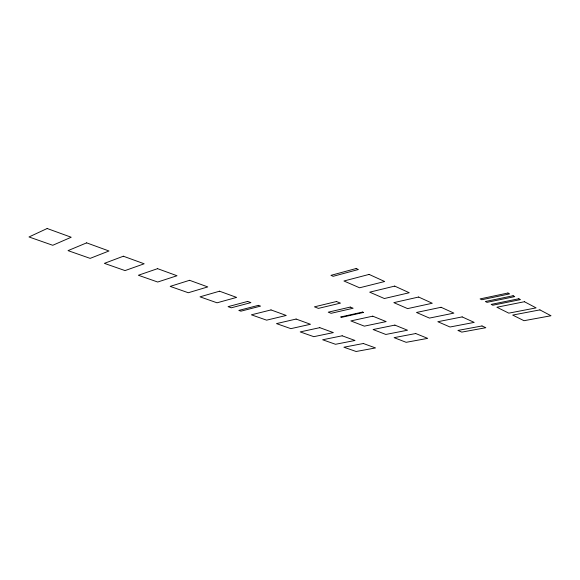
<?xml version="1.0" encoding="UTF-8"?>
<svg xmlns="http://www.w3.org/2000/svg" width="580" height="580" viewBox="0 0 580 580"><rect width="100%" height="100%" fill="white"/><g stroke="black" fill="none" stroke-linecap="round" stroke-linejoin="round"><path stroke-width="0.87" d="M47.169 228.506L29 236.966L52.751 245.282L71.202 237.242L47.169 228.506M86.645 242.861L68.027 250.625L90.147 258.375L108.982 250.988L86.645 242.861M123.351 256.215L104.393 263.363L125.048 270.592L144.166 263.784L123.351 256.215M157.579 268.663L138.366 275.254L157.695 282.025L177.023 275.739L157.579 268.663M189.566 280.299L170.172 286.389L188.297 292.74L207.778 286.919L189.566 280.299M219.53 291.196L200.006 296.837L217.043 302.803L236.611 297.41L219.53 291.196M356.185 268.511L330.948 275.355L333.145 276.312L358.368 269.512L356.185 268.511M247.653 301.426L228.056 306.661L231.311 307.799L250.908 302.615L247.653 301.426M369.112 274.412L343.94 280.995L359.6 287.789L384.671 281.517L369.112 274.412M258.426 305.348L238.815 310.423L240.932 311.163L260.55 306.117L258.426 305.348M271.012 309.923L251.387 314.824L266.619 320.16L286.244 315.462L271.012 309.923M394.704 286.099L369.699 292.168L384.366 298.526L409.255 292.74L394.704 286.099M336.494 301.52L314.433 306.842L318.42 308.386L340.474 303.13L336.494 301.52M296.105 319.051L276.486 323.611L290.87 328.65L310.474 324.278L296.105 319.051M350.248 307.081L328.229 312.185L331.129 313.301L353.133 308.241L350.248 307.081M418.637 297.032L393.834 302.637L407.602 308.611L432.274 303.253L418.637 297.032M362.601 312.069L340.641 316.977L341.576 317.34L363.537 312.446L362.601 312.069M319.783 327.664L300.193 331.912L313.802 336.675L333.362 332.601L319.783 327.664M372.751 316.173L350.842 320.921L364.341 326.149L386.171 321.595L372.751 316.173M441.083 307.277L416.498 312.468L429.447 318.087L453.879 313.12L441.083 307.277M507.942 293.016L480.102 298.903L481.799 299.744L509.61 293.9L507.942 293.016M513.104 295.742L485.358 301.513L487.033 302.347L514.75 296.612L513.104 295.742M518.817 298.758L491.173 304.399L492.819 305.218L520.434 299.613L518.817 298.758M342.164 335.805L322.632 339.771L335.523 344.281L355.011 340.474L342.164 335.805M394.864 325.104L373.085 329.527L385.83 334.457L407.522 330.223L394.864 325.104M524.429 301.723L496.886 307.24L508.798 313.149L536.101 307.886L524.429 301.723M462.159 316.905L437.82 321.719L450.015 327.004L474.201 322.4L462.159 316.905M363.348 343.512L343.889 347.217L356.127 351.494L375.521 347.942L363.348 343.512M415.729 333.536L394.096 337.654L406.159 342.316L427.692 338.372L415.729 333.536M539.9 309.887L512.669 315.078L524.001 320.704L551 315.752L539.9 309.887M481.995 325.96L457.91 330.433L461.789 332.115L485.822 327.707L481.995 325.96"/></g></svg>
